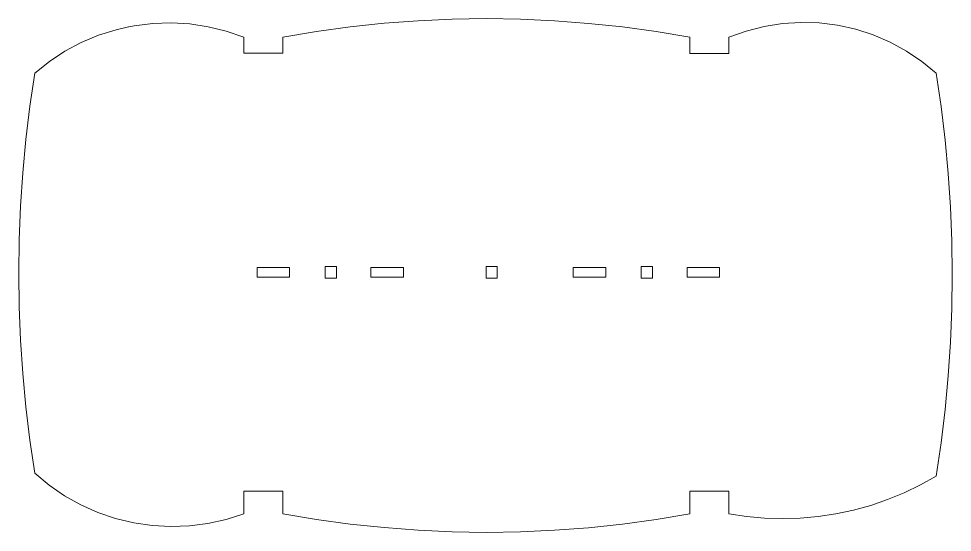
# Model space of a CAD drawing. Header units: centimetres. Extents: x -10.5 to 36.3, y -14.8 to 16.4.
# Drawn here: x 13.34 to 36.3, y 3.78 to 16.42 of the extents above; entities that cross this region are included whole.
import ezdxf

# ---------------------------------------------------------------- set-up
doc = ezdxf.new("R2010")
doc.units = ezdxf.units.CM
doc.header["$MEASUREMENT"] = 0
doc.layers.add('Layer 1', color=7, linetype='Continuous')

msp = doc.modelspace()

# ---------------------------------------------------------------- linework, layer by layer
at = {"layer": 'Layer 1', "lineweight": 15}
for points, knots in [([(18.87714, 15.95844), (18.87714, 15.95844), (18.44566, 16.10852), (18.44566, 16.10852), (18.44566, 16.10852), (18.44566, 16.10852), (18.00223, 16.21834), (18.00223, 16.21834), (18.00223, 16.21834), (18.00223, 16.21834), (17.55049, 16.2871), (17.55049, 16.2871), (17.55049, 16.2871), (17.55049, 16.2871), (17.09454, 16.31412), (17.09454, 16.31412), (17.09454, 16.31412), (17.09454, 16.31412), (16.63781, 16.29924), (16.63781, 16.29924), (16.63781, 16.29924), (16.63781, 16.29924), (16.18446, 16.24261), (16.18446, 16.24261), (16.18446, 16.24261), (16.18446, 16.24261), (16.04915, 16.21284), (16.04915, 16.21284)], [0, 0, 0, 0, 0.125, 0.125, 0.125, 0.125, 0.25, 0.25, 0.25, 0.25, 0.375, 0.375, 0.375, 0.375, 0.5, 0.5, 0.5, 0.5, 0.625, 0.625, 0.625, 0.625, 0.75, 0.75, 0.75, 0.75, 1, 1, 1, 1]), ([(33.02976, 16.30999), (33.02976, 16.30999), (33.48077, 16.25362), (33.48077, 16.25362), (33.48077, 16.25362), (33.48077, 16.25362), (33.92452, 16.15523), (33.92452, 16.15523)], [0, 0, 0, 0, 0.33333333, 0.33333333, 0.33333333, 0.33333333, 1, 1, 1, 1]), ([(15.73824, 16.14462), (15.73824, 16.14462), (15.30277, 16.00615), (15.30277, 16.00615), (15.30277, 16.00615), (15.30277, 16.00615), (14.88194, 15.82823), (14.88194, 15.82823), (14.88194, 15.82823), (14.88194, 15.82823), (14.47929, 15.61269), (14.47929, 15.61269), (14.47929, 15.61269), (14.47929, 15.61269), (14.09781, 15.36091), (14.09781, 15.36091), (14.09781, 15.36091), (14.09781, 15.36091), (13.7412, 15.07542), (13.7412, 15.07542)], [0, 0, 0, 0, 0.16666667, 0.16666667, 0.16666667, 0.16666667, 0.33333333, 0.33333333, 0.33333333, 0.33333333, 0.5, 0.5, 0.5, 0.5, 0.66666667, 0.66666667, 0.66666667, 0.66666667, 1, 1, 1, 1]), ([(35.90131, 5.16027), (35.90131, 5.16027), (36.02327, 5.98105), (36.02327, 5.98105), (36.02327, 5.98105), (36.02327, 5.98105), (36.12328, 6.80482), (36.12328, 6.80482), (36.12328, 6.80482), (36.12328, 6.80482), (36.20115, 7.63095), (36.20115, 7.63095), (36.20115, 7.63095), (36.20115, 7.63095), (36.25667, 8.45889), (36.25667, 8.45889), (36.25667, 8.45889), (36.25667, 8.45889), (36.29017, 9.28805), (36.29017, 9.28805), (36.29017, 9.28805), (36.29017, 9.28805), (36.3012, 10.11789), (36.3012, 10.11789), (36.3012, 10.11789), (36.3012, 10.11789), (36.29017, 10.94762), (36.29017, 10.94762), (36.29017, 10.94762), (36.29017, 10.94762), (36.25667, 11.77679), (36.25667, 11.77679), (36.25667, 11.77679), (36.25667, 11.77679), (36.20115, 12.60473), (36.20115, 12.60473), (36.20115, 12.60473), (36.20115, 12.60473), (36.12328, 13.43087), (36.12328, 13.43087), (36.12328, 13.43087), (36.12328, 13.43087), (36.02327, 14.25464), (36.02327, 14.25464)], [0, 0, 0, 0, 0.08333333, 0.08333333, 0.08333333, 0.08333333, 0.16666667, 0.16666667, 0.16666667, 0.16666667, 0.25, 0.25, 0.25, 0.25, 0.33333333, 0.33333333, 0.33333333, 0.33333333, 0.41666667, 0.41666667, 0.41666667, 0.41666667, 0.5, 0.5, 0.5, 0.5, 0.58333333, 0.58333333, 0.58333333, 0.58333333, 0.66666667, 0.66666667, 0.66666667, 0.66666667, 0.75, 0.75, 0.75, 0.75, 0.83333333, 0.83333333, 0.83333333, 0.83333333, 1, 1, 1, 1]), ([(20.87557, 10.32159), (20.87557, 10.32159), (21.15723, 10.32159), (21.15723, 10.32159), (21.15723, 10.32159), (21.15723, 10.32159), (21.15723, 10.0336), (21.15723, 10.0336), (21.15723, 10.0336), (21.15723, 10.0336), (20.87559, 10.0336), (20.87559, 10.0336), (20.87559, 10.0336), (20.87559, 10.0336), (20.87557, 10.32159), (20.87557, 10.32159)], [0, 0, 0, 0, 0.2, 0.2, 0.2, 0.2, 0.4, 0.4, 0.4, 0.4, 0.6, 0.6, 0.6, 0.6, 1, 1, 1, 1]), ([(24.83564, 10.32159), (24.83564, 10.32159), (25.11014, 10.32159), (25.11014, 10.32159), (25.11014, 10.32159), (25.11014, 10.32159), (25.11014, 10.0336), (25.11014, 10.0336), (25.11014, 10.0336), (25.11014, 10.0336), (24.83566, 10.0336), (24.83566, 10.0336), (24.83566, 10.0336), (24.83566, 10.0336), (24.83564, 10.32159), (24.83564, 10.32159)], [0, 0, 0, 0, 0.2, 0.2, 0.2, 0.2, 0.4, 0.4, 0.4, 0.4, 0.6, 0.6, 0.6, 0.6, 1, 1, 1, 1]), ([(28.6517, 10.32159), (28.6517, 10.32159), (28.92705, 10.32159), (28.92705, 10.32159), (28.92705, 10.32159), (28.92705, 10.32159), (28.92705, 10.0336), (28.92705, 10.0336), (28.92705, 10.0336), (28.92705, 10.0336), (28.65172, 10.0336), (28.65172, 10.0336), (28.65172, 10.0336), (28.65172, 10.0336), (28.6517, 10.32159), (28.6517, 10.32159)], [0, 0, 0, 0, 0.2, 0.2, 0.2, 0.2, 0.4, 0.4, 0.4, 0.4, 0.6, 0.6, 0.6, 0.6, 1, 1, 1, 1]), ([(19.83724, 4.23836), (19.83724, 4.23836), (20.66403, 4.09848), (20.66403, 4.09848), (20.66403, 4.09848), (20.66403, 4.09848), (21.49487, 3.98382), (21.49487, 3.98382), (21.49487, 3.98382), (21.49487, 3.98382), (22.32872, 3.89453), (22.32872, 3.89453), (22.32872, 3.89453), (22.32872, 3.89453), (23.16478, 3.83062), (23.16478, 3.83062), (23.16478, 3.83062), (23.16478, 3.83062), (24.00262, 3.79216), (24.00262, 3.79216), (24.00262, 3.79216), (24.00262, 3.79216), (24.84114, 3.77935), (24.84114, 3.77935), (24.84114, 3.77935), (24.84114, 3.77935), (25.67956, 3.79188), (25.67956, 3.79188), (25.67956, 3.79188), (25.67956, 3.79188), (26.5174, 3.83005), (26.5174, 3.83005), (26.5174, 3.83005), (26.5174, 3.83005), (27.3536, 3.89372), (27.3536, 3.89372), (27.3536, 3.89372), (27.3536, 3.89372), (28.18745, 3.98273), (28.18745, 3.98273), (28.18745, 3.98273), (28.18745, 3.98273), (29.01827, 4.0971), (29.01827, 4.0971), (29.01827, 4.0971), (29.01827, 4.0971), (29.84522, 4.2367), (29.84522, 4.2367)], [0, 0, 0, 0, 0.07692308, 0.07692308, 0.07692308, 0.07692308, 0.15384615, 0.15384615, 0.15384615, 0.15384615, 0.23076923, 0.23076923, 0.23076923, 0.23076923, 0.30769231, 0.30769231, 0.30769231, 0.30769231, 0.38461538, 0.38461538, 0.38461538, 0.38461538, 0.46153846, 0.46153846, 0.46153846, 0.46153846, 0.53846154, 0.53846154, 0.53846154, 0.53846154, 0.61538462, 0.61538462, 0.61538462, 0.61538462, 0.69230769, 0.69230769, 0.69230769, 0.69230769, 0.76923077, 0.76923077, 0.76923077, 0.76923077, 0.84615385, 0.84615385, 0.84615385, 0.84615385, 1, 1, 1, 1])]:
    msp.add_open_spline(points, degree=3, knots=knots, dxfattribs=at)
for points in [[(22.32872, 16.30146), (22.32872, 16.30146), (23.16506, 16.3651), (23.16506, 16.3651)], [(23.16506, 16.3651), (23.16506, 16.3651), (24.00276, 16.40312), (24.00276, 16.40312)], [(24.00276, 16.40312), (24.00276, 16.40312), (24.84128, 16.41582), (24.84128, 16.41582)], [(24.84128, 16.41582), (24.84128, 16.41582), (25.67984, 16.40288), (25.67984, 16.40288)], [(25.67984, 16.40288), (25.67984, 16.40288), (26.51754, 16.36443), (26.51754, 16.36443)], [(26.51754, 16.36443), (26.51754, 16.36443), (27.35374, 16.30047), (27.35374, 16.30047)], [(32.12187, 16.29481), (32.12187, 16.29481), (32.57554, 16.32375), (32.57554, 16.32375)], [(32.57554, 16.32375), (32.57554, 16.32375), (33.02976, 16.30999), (33.02976, 16.30999)], [(16.04502, 16.21175), (16.04502, 16.21175), (15.73824, 16.14462), (15.73824, 16.14462)], [(16.04915, 16.21284), (16.04915, 16.21284), (16.04502, 16.21175), (16.04502, 16.21175)], [(19.83724, 15.95844), (19.83724, 15.95844), (20.66403, 16.09804), (20.66403, 16.09804)], [(20.66403, 16.09804), (20.66403, 16.09804), (21.49487, 16.2124), (21.49487, 16.2124)], [(21.49487, 16.2124), (21.49487, 16.2124), (22.32872, 16.30146), (22.32872, 16.30146)], [(27.35374, 16.30047), (27.35374, 16.30047), (28.18759, 16.21117), (28.18759, 16.21117)], [(28.18759, 16.21117), (28.18759, 16.21117), (29.01827, 16.09652), (29.01827, 16.09652)], [(29.01827, 16.09652), (29.01827, 16.09652), (29.84522, 15.95666), (29.84522, 15.95666)], [(30.80516, 15.95666), (30.80516, 15.95666), (31.23291, 16.11057), (31.23291, 16.11057)], [(31.23291, 16.11057), (31.23291, 16.11057), (31.67309, 16.2236), (31.67309, 16.2236)], [(31.67309, 16.2236), (31.67309, 16.2236), (32.12187, 16.29481), (32.12187, 16.29481)], [(33.92452, 16.15523), (33.92452, 16.15523), (34.35707, 16.01563), (34.35707, 16.01563)], [(18.87714, 15.95844), (18.87714, 15.95844), (18.87714, 15.56337), (18.87714, 15.56337)], [(19.83724, 15.95844), (19.83724, 15.95844), (19.83724, 15.56337), (19.83724, 15.56337)], [(29.84522, 15.95666), (29.84522, 15.95666), (29.84522, 15.56157), (29.84522, 15.56157)], [(30.80516, 15.56157), (30.80516, 15.56157), (30.80516, 15.95666), (30.80516, 15.95666)], [(34.35707, 16.01563), (34.35707, 16.01563), (34.77458, 15.83621), (34.77458, 15.83621)], [(34.77458, 15.83621), (34.77458, 15.83621), (35.1734, 15.61834), (35.1734, 15.61834)], [(35.1734, 15.61834), (35.1734, 15.61834), (35.55004, 15.36394), (35.55004, 15.36394)], [(19.83724, 15.56337), (19.83724, 15.56337), (18.87714, 15.56337), (18.87714, 15.56337)], [(29.84522, 15.56157), (29.84522, 15.56157), (30.80516, 15.56157), (30.80516, 15.56157)], [(35.55004, 15.36394), (35.55004, 15.36394), (35.90131, 15.07542), (35.90131, 15.07542)], [(13.61924, 14.26057), (13.61924, 14.26057), (13.7412, 15.07542), (13.7412, 15.07542)], [(36.02327, 14.25464), (36.02327, 14.25464), (35.90131, 15.07542), (35.90131, 15.07542)], [(13.51919, 13.44283), (13.51919, 13.44283), (13.61924, 14.26057), (13.61924, 14.26057)], [(13.44148, 12.62247), (13.44148, 12.62247), (13.51919, 13.44283), (13.51919, 13.44283)], [(13.3858, 11.8005), (13.3858, 11.8005), (13.44148, 12.62247), (13.44148, 12.62247)], [(13.35244, 10.97726), (13.35244, 10.97726), (13.3858, 11.8005), (13.3858, 11.8005)], [(13.34129, 10.15345), (13.34129, 10.15345), (13.35244, 10.97726), (13.35244, 10.97726)], [(13.35244, 9.32954), (13.35244, 9.32954), (13.34129, 10.15345), (13.34129, 10.15345)], [(19.20361, 10.05753), (19.20361, 10.05753), (19.20361, 10.2976), (19.20361, 10.2976)], [(20.00353, 10.2976), (20.00353, 10.2976), (19.20361, 10.2976), (19.20361, 10.2976)], [(20.00353, 10.2976), (20.00353, 10.2976), (20.00353, 10.05753), (20.00353, 10.05753)], [(22.00364, 10.05753), (22.00364, 10.05753), (22.00364, 10.2976), (22.00364, 10.2976)], [(22.8036, 10.2976), (22.8036, 10.2976), (22.00364, 10.2976), (22.00364, 10.2976)], [(22.8036, 10.2976), (22.8036, 10.2976), (22.8036, 10.05753), (22.8036, 10.05753)], [(27.77968, 10.2976), (27.77968, 10.2976), (26.97972, 10.2976), (26.97972, 10.2976)], [(26.97972, 10.05753), (26.97972, 10.05753), (26.97972, 10.2976), (26.97972, 10.2976)], [(27.77968, 10.2976), (27.77968, 10.2976), (27.77968, 10.05753), (27.77968, 10.05753)], [(29.77977, 10.05753), (29.77977, 10.05753), (29.77977, 10.2976), (29.77977, 10.2976)], [(30.5797, 10.2976), (30.5797, 10.2976), (29.77977, 10.2976), (29.77977, 10.2976)], [(30.5797, 10.2976), (30.5797, 10.2976), (30.5797, 10.05753), (30.5797, 10.05753)], [(19.20361, 10.05753), (19.20361, 10.05753), (20.00353, 10.05753), (20.00353, 10.05753)], [(22.00364, 10.05753), (22.00364, 10.05753), (22.8036, 10.05753), (22.8036, 10.05753)], [(26.97972, 10.05753), (26.97972, 10.05753), (27.77968, 10.05753), (27.77968, 10.05753)], [(29.77977, 10.05753), (29.77977, 10.05753), (30.5797, 10.05753), (30.5797, 10.05753)], [(13.3858, 8.5063), (13.3858, 8.5063), (13.35244, 9.32954), (13.35244, 9.32954)], [(13.44148, 7.68429), (13.44148, 7.68429), (13.3858, 8.5063), (13.3858, 8.5063)], [(13.51919, 6.86409), (13.51919, 6.86409), (13.44148, 7.68429), (13.44148, 7.68429)], [(13.61924, 6.04621), (13.61924, 6.04621), (13.51919, 6.86409), (13.51919, 6.86409)], [(13.7412, 5.23139), (13.7412, 5.23139), (13.61924, 6.04621), (13.61924, 6.04621)], [(14.09412, 4.93897), (14.09412, 4.93897), (13.7412, 5.23139), (13.7412, 5.23139)], [(35.51626, 4.94514), (35.51626, 4.94514), (35.90131, 5.16027), (35.90131, 5.16027)], [(14.47213, 4.67989), (14.47213, 4.67989), (14.09412, 4.93897), (14.09412, 4.93897)], [(35.11911, 4.75348), (35.11911, 4.75348), (35.51626, 4.94514), (35.51626, 4.94514)], [(14.87204, 4.45623), (14.87204, 4.45623), (14.47213, 4.67989), (14.47213, 4.67989)], [(18.87714, 4.23836), (18.87714, 4.23836), (18.87714, 4.79317), (18.87714, 4.79317)], [(19.83724, 4.79317), (19.83724, 4.79317), (18.87714, 4.79317), (18.87714, 4.79317)], [(19.83724, 4.23836), (19.83724, 4.23836), (19.83724, 4.79317), (19.83724, 4.79317)], [(29.84522, 4.2367), (29.84522, 4.2367), (29.84522, 4.79137), (29.84522, 4.79137)], [(29.84522, 4.79137), (29.84522, 4.79137), (30.80516, 4.79137), (30.80516, 4.79137)], [(30.80516, 4.2367), (30.80516, 4.2367), (30.80516, 4.79137), (30.80516, 4.79137)], [(34.71108, 4.58605), (34.71108, 4.58605), (35.11911, 4.75348), (35.11911, 4.75348)], [(15.29066, 4.26993), (15.29066, 4.26993), (14.87204, 4.45623), (14.87204, 4.45623)], [(33.86872, 4.32602), (33.86872, 4.32602), (34.29381, 4.44328), (34.29381, 4.44328)], [(34.29381, 4.44328), (34.29381, 4.44328), (34.71108, 4.58605), (34.71108, 4.58605)], [(15.72458, 4.12247), (15.72458, 4.12247), (15.29066, 4.26993), (15.29066, 4.26993)], [(18.87714, 4.23836), (18.87714, 4.23836), (18.44088, 4.09862), (18.44088, 4.09862)], [(30.80516, 4.2367), (30.80516, 4.2367), (31.24117, 4.1703), (31.24117, 4.1703)], [(31.24117, 4.1703), (31.24117, 4.1703), (31.68039, 4.13019), (31.68039, 4.13019)], [(32.56205, 4.12948), (32.56205, 4.12948), (33.00123, 4.16878), (33.00123, 4.16878)], [(33.00123, 4.16878), (33.00123, 4.16878), (33.43735, 4.23437), (33.43735, 4.23437)], [(33.43735, 4.23437), (33.43735, 4.23437), (33.86872, 4.32602), (33.86872, 4.32602)], [(16.17012, 4.01511), (16.17012, 4.01511), (15.72458, 4.12247), (15.72458, 4.12247)], [(16.62351, 3.94869), (16.62351, 3.94869), (16.17012, 4.01511), (16.17012, 4.01511)], [(17.08102, 3.92374), (17.08102, 3.92374), (16.62351, 3.94869), (16.62351, 3.94869)], [(17.53892, 3.94071), (17.53892, 3.94071), (17.08102, 3.92374), (17.08102, 3.92374)], [(17.9934, 3.99914), (17.9934, 3.99914), (17.53892, 3.94071), (17.53892, 3.94071)], [(18.44088, 4.09862), (18.44088, 4.09862), (17.9934, 3.99914), (17.9934, 3.99914)], [(31.68039, 4.13019), (31.68039, 4.13019), (32.1212, 4.11654), (32.1212, 4.11654)], [(32.1212, 4.11654), (32.1212, 4.11654), (32.56205, 4.12948), (32.56205, 4.12948)]]:
    msp.add_open_spline(points, degree=3, dxfattribs=at)

doc.saveas('drawing.dxf')
